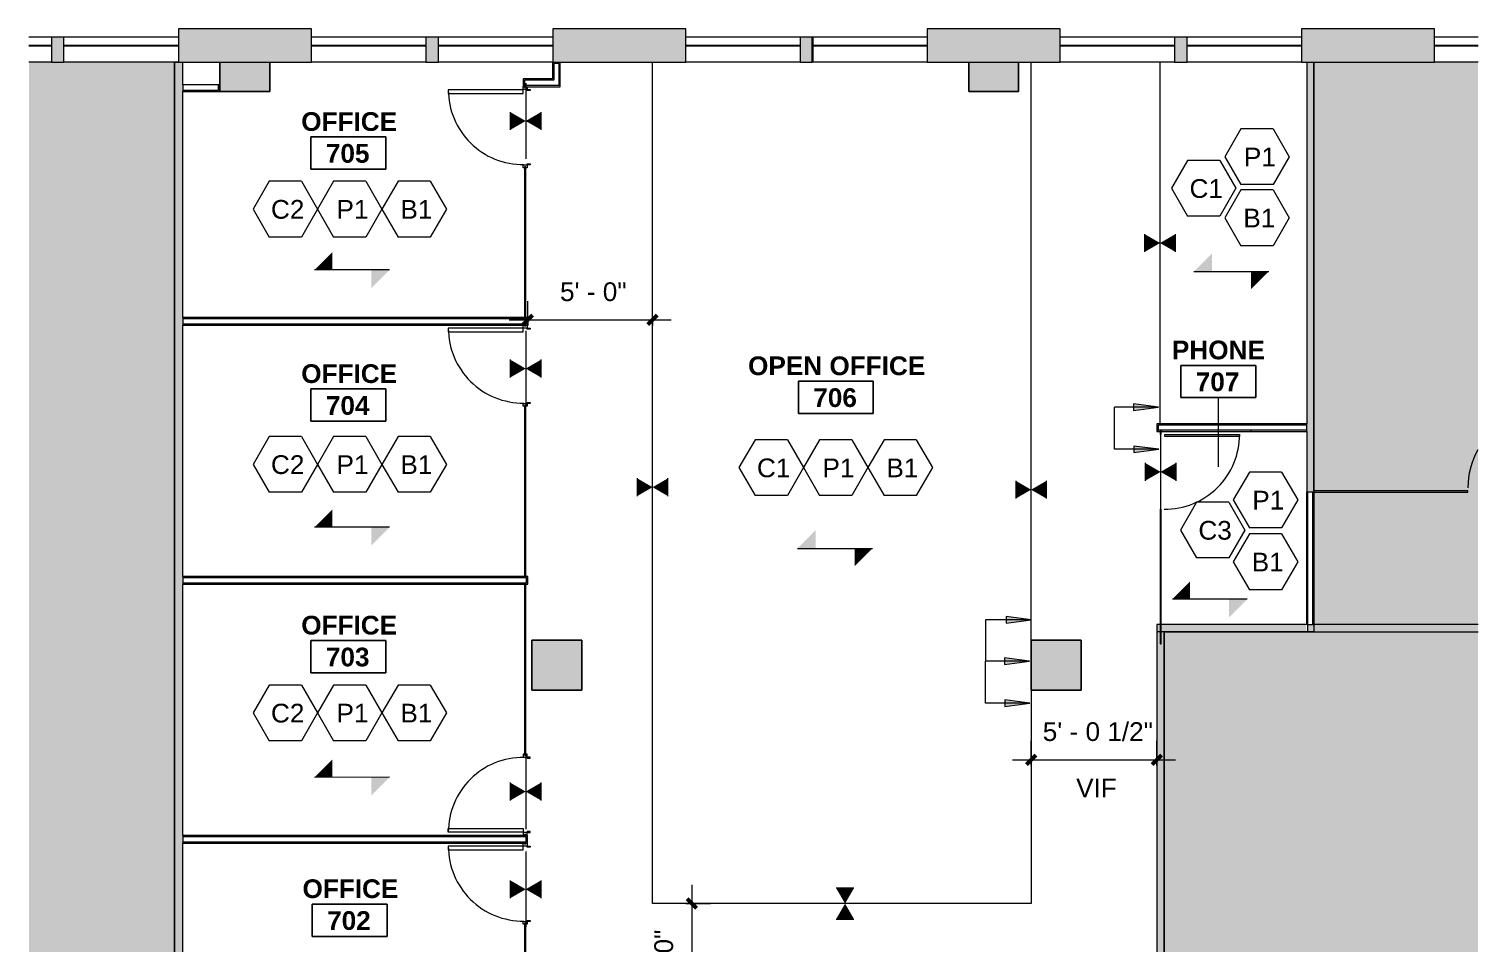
# Model space of a CAD drawing. Header units: inches. Extents: x 587 to 2050, y 1170 to 2086.
# Drawn here: x 1353 to 2050, y 1612 to 2052 of the extents above; entities that cross this region are included whole.
import ezdxf

# ---------------------------------------------------------------- set-up
doc = ezdxf.new("R2010")
doc.units = ezdxf.units.IN
doc.header["$MEASUREMENT"] = 0
for name, color, linetype, lineweight in [('A-ANNO-DIMS', 211, 'Continuous', 9), ('A-ANNO-DIMS-96', 211, 'Continuous', 9), ('A-ANNO-NOTE', 131, 'Continuous', 9), ('A-AREA-IDEN', 2, 'Continuous', 9), ('A-DETL', 90, 'Continuous', 9), ('A-DETL-GENF', 92, 'Continuous', 9), ('A-DOOR', 31, 'Continuous', 13), ('A-WALL', 113, 'Continuous', 13), ('A-WALL-PATT', 111, 'Continuous', 13), ('B-CL', 7, 'Continuous', 9), ('CORE', 7, 'Continuous', 9), ('I-WALL', 2, 'Continuous', 13), ('S-COLS', 52, 'Continuous', 13), ('Victor Bldg - 7th Floor_LINK_dwg', 8, 'Continuous', 9), ('WINDOWS', 7, 'Continuous', 9)]:
    doc.layers.add(name, color=color, linetype=linetype, lineweight=lineweight)
doc.styles.add('Swis721 Lt BT', font='swissl.ttf', dxfattribs={"height": 9})
doc.styles.add('Swis721 Lt BT_B', font='', dxfattribs={"height": 9})
doc.styles.get('Swis721 Lt BT_B').set_extended_font_data('Swis721 Lt BT', bold=True)
doc.dimstyles.new('OTJ_-_3_32__Linear__1_2__Tolerance', dxfattribs={"dimscale": 12, "dimtxt": 9.497835, "dimasz": 0.375, "dimexe": 0.75, "dimexo": 0.5, "dimgap": 0.5, "dimtad": 1, "dimdec": 1, "dimrnd": 0.5, "dimzin": 3, "dimdsep": 46, "dimlunit": 4, "dimtxsty": 'Swis721 Lt BT', "dimblk1": 'OBLIQUE', "dimblk2": 'OBLIQUE', "dimsah": 1, "dimcen": 0.09, "dimdle": 0.75, "dimazin": 0, "dimtfac": 1, "dimtdec": 4, "dimtix": 1, "dimtmove": 0, "dimatfit": 3, "dimfxl": 1, "dimtvp": 1, "dimfrac": 2, "dimtolj": 1, "dimtzin": 0, "dimarcsym": 2})
pattern_1 = [(0, (766.261, 0), (30.72, 7.68), [1.267, -21.773, 1.267, -21.773, -122.88]), (0, (766.261, 0), (30.72, 7.68), [-46.08, 1.267, -44.813, 1.267, -21.773, -53.76]), (0, (766.261, 0), (30.72, 7.68), [-115.2, 1.267, -14.093, 1.267, -37.133]), (120, (777.781, 3.84), (-22.011075, 22.7643), [1.267, -21.773, 1.267, -21.773, -122.88]), (120, (777.781, 3.84), (-22.011075, 22.7643), [-46.08, 1.267, -44.813, 1.267, -21.773, -53.76]), (120, (777.781, 3.84), (-22.011075, 22.7643), [-115.2, 1.267, -14.093, 1.267, -37.133]), (240, (781.621, 19.2), (-8.708925, -30.4443), [1.267, -21.773, 1.267, -21.773, -122.88]), (240, (781.621, 19.2), (-8.708925, -30.4443), [-46.08, 1.267, -44.813, 1.267, -21.773, -53.76]), (240, (781.621, 19.2), (-8.708925, -30.4443), [-115.2, 1.267, -14.093, 1.267, -37.133])]

# ---------------------------------------------------------------- blocks, each defined once
blk = doc.blocks.new('Concrete-Rectangular-Column - 24_ x 24_-6972613-Level XX FINISH')
at = {"layer": 'S-COLS', "lineweight": 9}
blk.add_hatch(color=7, dxfattribs=at).paths.add_polyline_path([(12, -12), (12, 2), (-12, 2), (-12, -12)], flags=0)
at = {"layer": 'S-COLS', "color": 8, "lineweight": 20}
for p, q in [((-12, 2), (-12, -12)), ((12, -12), (12, 2)), ((-12, -12), (12, -12))]:
    blk.add_line(p, q, dxfattribs=at)
blk = doc.blocks.new('Concrete-Rectangular-Column - 24_ x 24_-V4-Level XX FINISH')
at = {"layer": 'S-COLS', "lineweight": 9}
blk.add_hatch(color=7, dxfattribs=at).paths.add_polyline_path([(12, -12), (12, 12), (-12, 12), (-12, -12), (7.44, -12)], flags=0)
at = {"layer": 'S-COLS', "color": 8, "lineweight": 20}
for p, q in [((12, 12), (-12, 12)), ((-12, 12), (-12, -12)), ((12, -12), (12, 12)), ((-12, -12), (12, -12))]:
    blk.add_line(p, q, dxfattribs=at)
blk = doc.blocks.new('Victor Bldg - 7th Floor_LINK_dwg-6972240-Level XX FINISH')
at = {"layer": 'B-CL'}
blk.add_line((1063, 2021.5), (1039, 2021.5), dxfattribs=at)
at = {"layer": 'B-CL', "flags": 128}
blk.add_lwpolyline([(703, 2035.5), (703, 2021.5), (679, 2021.5), (679, 2035.5)], dxfattribs=at)
for points in [[(829, 1757.5), (853, 1757.5), (853, 1733.5), (829, 1733.5)], [(1069, 1757.5), (1093, 1757.5), (1093, 1733.5), (1069, 1733.5)]]:
    blk.add_lwpolyline(points, close=True, dxfattribs=at)
at = {"layer": 'CORE'}
for p, q in [((1039, 2021.5), (1039, 2035.5)), ((1063, 2035.5), (1063, 2021.5))]:
    blk.add_line(p, q, dxfattribs=at)
at = {"layer": 'WINDOWS'}
for p, q in [((598, 2047.5), (587.18, 2047.5)), ((598, 2043.5), (587.18, 2043.5)), ((598, 2043.25), (587.18, 2043.25)), ((659, 2047.5), (604, 2047.5)), ((659, 2043.5), (604, 2043.5)), ((659, 2043.25), (604, 2043.25)), ((778, 2047.5), (723, 2047.5)), ((778, 2043.5), (723, 2043.5)), ((778, 2043.25), (723, 2043.25)), ((839, 2047.5), (784, 2047.5)), ((839, 2043.5), (784, 2043.5)), ((839, 2043.25), (784, 2043.25)), ((958, 2047.5), (903, 2047.5)), ((958, 2043.5), (903, 2043.5)), ((958, 2043.25), (903, 2043.25)), ((1019, 2047.5), (963.75, 2047.5)), ((1019, 2043.5), (964, 2043.5)), ((1019, 2043.25), (964, 2043.25)), ((1138, 2047.5), (1083, 2047.5)), ((1138, 2043.5), (1083, 2043.5)), ((1138, 2043.25), (1083, 2043.25)), ((1199, 2047.5), (1144, 2047.5)), ((1199, 2043.5), (1144, 2043.5)), ((1199, 2043.25), (1144, 2043.25)), ((1283.88, 2047.5), (1263, 2047.5)), ((1283.88, 2043.5), (1263, 2043.5)), ((1283.88, 2043.25), (1263, 2043.25)), ((598, 2035.5), (587.18, 2035.5)), ((659, 2035.5), (604, 2035.5)), ((778, 2035.5), (723, 2035.5)), ((839, 2035.5), (784, 2035.5)), ((958, 2035.5), (903, 2035.5)), ((1019, 2035.5), (963.75, 2035.5)), ((1138, 2035.5), (1083, 2035.5)), ((1199, 2035.5), (1144, 2035.5)), ((1283.88, 2035.5), (1263, 2035.5))]:
    blk.add_line(p, q, dxfattribs=at)
at = {"layer": 'WINDOWS', "flags": 128}
blk.add_lwpolyline([(963.75, 2047.5), (964, 2047.5), (964, 2035.5), (963.75, 2035.5)], dxfattribs=at)
blk = doc.blocks.new('Door - Single - Full Lite-7789768-Level XX FINISH')
at = {"layer": 'A-DOOR', "lineweight": 9}
for p, q in [((-15.51, 0.87), (-14.13, 0.87)), ((-14.13, 2.33), (-13.63, 2.33)), ((-14.13, 0.87), (-14.13, 2.33)), ((-14.13, 0.83), (-14.13, -1.05)), ((-13.63, 0.83), (-14.13, 0.83)), ((-13.63, 2.33), (-13.63, 0.83)), ((21.62, 2.33), (22.12, 2.33)), ((21.62, 0.83), (21.62, 2.33)), ((22.12, 0.83), (21.62, 0.83)), ((22.12, 2.33), (22.12, 0.87)), ((22.12, 0.87), (23.49, 0.87)), ((22.12, -1.05), (22.12, 0.83)), ((23.49, 0.87), (23.49, 0.16)), ((-14.13, -1.05), (-15.51, -1.05)), ((23.49, -1.05), (22.12, -1.05)), ((23.49, -0.34), (23.49, -1.05))]:
    blk.add_line(p, q, dxfattribs=at)
at = {"layer": 'A-DOOR'}
for p, q in [((-12.26, -1.05), (-14.01, -1.05)), ((-14.01, -1.05), (-14.01, -37.05)), ((-12.26, -37.05), (-12.26, -1.05)), ((-14.01, -37.05), (-12.26, -37.05))]:
    blk.add_line(p, q, dxfattribs=at)
at = {"layer": 'A-DOOR', "lineweight": 9}
blk.add_arc((-14.01, -1.05), 36, 270, 0.5, dxfattribs=at)
blk = doc.blocks.new('Door - Single - Full Lite-7789770-Level XX FINISH')
at = {"layer": 'A-DOOR'}
for p, q in [((-14.01, 37.05), (-12.26, 37.05)), ((-14.01, 1.05), (-14.01, 37.05)), ((-12.26, 37.05), (-12.26, 1.05)), ((-12.26, 1.05), (-14.01, 1.05))]:
    blk.add_line(p, q, dxfattribs=at)
at = {"layer": 'A-DOOR', "lineweight": 9}
for p, q in [((-14.13, 1.05), (-15.51, 1.05)), ((-14.13, -0.83), (-14.13, 1.05)), ((23.49, 1.05), (22.12, 1.05)), ((22.12, 1.05), (22.12, -0.83)), ((23.49, 0.34), (23.49, 1.05)), ((-15.51, -0.87), (-14.13, -0.87)), ((-13.63, -0.83), (-14.13, -0.83)), ((-14.13, -0.87), (-14.13, -2.33)), ((-14.13, -2.33), (-13.63, -2.33)), ((-13.63, -2.33), (-13.63, -0.83)), ((22.12, -0.83), (21.62, -0.83)), ((21.62, -0.83), (21.62, -2.33)), ((21.62, -2.33), (22.12, -2.33)), ((22.12, -2.33), (22.12, -0.87)), ((22.12, -0.87), (23.49, -0.87)), ((23.49, -0.87), (23.49, -0.16))]:
    blk.add_line(p, q, dxfattribs=at)
blk.add_arc((-14.01, 1.05), 36, 359.5, 90, dxfattribs=at)
blk = doc.blocks.new('Door - Glass Single - Full Rail - Long Handle-7509411-Level XX FINISH')
at = {"layer": 'A-DOOR', "lineweight": 9}
blk.add_arc((18, 2), 36, 149.86046, 180.5, dxfattribs=at)
blk = doc.blocks.new('Door - Glass Single - Patch - Short Handle-7789886-Level XX FINISH')
at = {"layer": 'A-DOOR', "lineweight": 20}
for p, q in [((17, -2), (18, -2)), ((17, -38), (17, -2)), ((18, -2), (18, -38)), ((18, -38), (17, -38))]:
    blk.add_line(p, q, dxfattribs=at)
at = {"layer": 'A-DOOR', "lineweight": 9}
blk.add_arc((18, -2), 36, 179.5, 270, dxfattribs=at)
blk = doc.blocks.new('Finish symbol-hexagon - Finish symbol-hexagon-3139208-Level XX FINISH')
at = {"layer": 'A-ANNO-NOTE'}
for p, q in [((-0.0807, 0.1398), (-0.1614, 0)), ((0.0807, 0.1398), (-0.0807, 0.1398)), ((0.0807, 0.1398), (0.1614, 0)), ((-0.1614, 0), (-0.0807, -0.1398)), ((0.1614, 0), (0.0807, -0.1398)), ((0.0807, -0.1398), (-0.0807, -0.1398))]:
    blk.add_line(p, q, dxfattribs=at)
blk = doc.blocks.new('Finish Transition symbol - Finish Transition symbol-3518232-Level XX FINISH')
at = {"layer": 'A-ANNO-NOTE'}
for points in [[(0.0447, 0.0773), (0, 0), (-0.0447, 0.0773)], [(0.0447, -0.0773), (-0.0447, -0.0773), (0, 0)]]:
    blk.add_hatch(color=256, dxfattribs=at).paths.add_polyline_path(points, flags=0)
for p, q in [((0.0447, 0.0773), (-0.0447, 0.0773)), ((-0.0447, -0.0773), (0.0447, -0.0773))]:
    blk.add_line(p, q, dxfattribs=at)
blk = doc.blocks.new('Room Tag - Room Name and Number-3379422-Level XX FINISH')
at = {"layer": 'A-AREA-IDEN'}
for p, q in [((-0.1881, -0.1636), (-0.1881, -0.0018)), ((-0.1881, -0.0018), (0.1869, -0.0018)), ((0.1869, -0.0018), (-0.1881, -0.0018)), ((-0.1881, -0.0018), (-0.1881, -0.1636)), ((0.1869, -0.0018), (0.1869, -0.1636)), ((0.1869, -0.1636), (0.1869, -0.0018)), ((0.1869, -0.1636), (-0.1881, -0.1636)), ((-0.1881, -0.1636), (0.1869, -0.1636))]:
    blk.add_line(p, q, dxfattribs=at)
blk = doc.blocks.new('DIMBLOCK59-Level XX FINISH')
at = {"layer": 'A-ANNO-DIMS-96', "transparency": 16777216}
for p, q in [((1593.35, 1908.82), (1593.35, 1920.64)), ((1653.26, 1908.82), (1653.26, 1920.64)), ((1584.35, 1911.64), (1662.26, 1911.64)), ((1593.35, 1911.64), (1593.35, 1908.82)), ((1653.26, 1911.64), (1653.26, 1908.82))]:
    blk.add_line(p, q, dxfattribs=at)
at = {"layer": 'A-ANNO-DIMS-96', "lineweight": 50, "transparency": 16777216}
for p, q in [((1593.35, 1911.64), (1591.1, 1909.39)), ((1593.35, 1911.64), (1595.6, 1913.89)), ((1653.26, 1911.64), (1651.01, 1909.39)), ((1653.26, 1911.64), (1655.51, 1913.89))]:
    blk.add_line(p, q, dxfattribs=at)
at = {"layer": 'A-ANNO-DIMS-96', "color": 0, "transparency": 16777216, "insert": (1608.76, 1929.65), "char_height": 9, "width": 34.9159, "attachment_point": 1, "line_spacing_factor": 1.005062, "style": 'Swis721 Lt BT'}
blk.add_mtext('5\' - 0"', dxfattribs=at)
blk = doc.blocks.new('_Oblique')
at = {"color": 0, "linetype": 'ByBlock', "lineweight": -2}
blk.add_line((-0.5, -0.5), (0.5, 0.5), dxfattribs=at)
blk = doc.blocks.new('DIMBLOCK60-Level XX FINISH')
at = {"layer": 'A-ANNO-DIMS-96', "transparency": 16777216}
for p, q in [((1835.26, 1697.25), (1835.26, 1709.07)), ((1895.76, 1697.25), (1895.76, 1709.07)), ((1826.26, 1700.07), (1904.76, 1700.07)), ((1835.26, 1700.07), (1835.26, 1697.25)), ((1895.76, 1700.07), (1895.76, 1697.25))]:
    blk.add_line(p, q, dxfattribs=at)
at = {"layer": 'A-ANNO-DIMS-96', "lineweight": 50, "transparency": 16777216}
for p, q in [((1835.26, 1700.07), (1833.01, 1697.82)), ((1835.26, 1700.07), (1837.51, 1702.32)), ((1895.76, 1700.07), (1893.51, 1697.82)), ((1895.76, 1700.07), (1898.01, 1702.32))]:
    blk.add_line(p, q, dxfattribs=at)
at = {"layer": 'A-ANNO-DIMS-96', "color": 0, "transparency": 16777216, "char_height": 9, "attachment_point": 1, "line_spacing_factor": 1.005062, "style": 'Swis721 Lt BT'}
for s, insert, width in [('5\' - 0 1/2"', (1840.86, 1718.08), 59.1579), ('VIF', (1856.92, 1691.01), 20.6239)]:
    blk.add_mtext(s, dxfattribs=dict(at, insert=insert, width=width))
blk = doc.blocks.new('DIMBLOCK61-Level XX FINISH')
at = {"layer": 'A-ANNO-DIMS-96', "transparency": 16777216}
for p, q in [((1672.12, 1639.88), (1672.12, 1561.88)), ((1669.31, 1630.88), (1681.12, 1630.88)), ((1672.12, 1630.88), (1669.31, 1630.88)), ((1670.26, 1570.88), (1681.12, 1570.88)), ((1672.12, 1570.88), (1670.26, 1570.88))]:
    blk.add_line(p, q, dxfattribs=at)
at = {"layer": 'A-ANNO-DIMS-96', "lineweight": 50, "transparency": 16777216}
for p, q in [((1672.12, 1630.88), (1669.87, 1633.13)), ((1672.12, 1630.88), (1674.37, 1628.63)), ((1672.12, 1570.88), (1669.87, 1573.13)), ((1672.12, 1570.88), (1674.37, 1568.63))]:
    blk.add_line(p, q, dxfattribs=at)
at = {"layer": 'A-ANNO-DIMS-96', "color": 0, "transparency": 16777216, "insert": (1654.11, 1586.33), "char_height": 9, "width": 34.9159, "attachment_point": 1, "rotation": 90, "line_spacing_factor": 1.005062, "style": 'Swis721 Lt BT'}
blk.add_mtext('5\' - 0"', dxfattribs=at)

msp = doc.modelspace()

# ---------------------------------------------------------------- hatches: boundary and pattern name
at = {"layer": 'A-ANNO-NOTE'}
for points in [[(1896.488, 1869.5694), (1884.488, 1871.1492), (1884.488, 1867.9895)], [(1896.6843, 1849.3522), (1884.6843, 1850.932), (1884.6843, 1847.7724)], [(1835.2702, 1767.3536), (1823.2702, 1768.9335), (1823.2702, 1765.7738)], [(1834.5068, 1747.4531), (1822.5068, 1749.033), (1822.5068, 1745.8733)], [(1834.7031, 1727.236), (1822.7031, 1728.8158), (1822.7031, 1725.6561)]]:
    msp.add_hatch(color=256, dxfattribs=at).paths.add_polyline_path(points, flags=0)
at = {"layer": 'A-DETL-GENF'}
h = msp.add_hatch(color=7, dxfattribs=at)
h.paths.add_polyline_path([(1370.2612, 2035.5), (1370.2612, 2047.5), (1364.2612, 2047.5), (1364.2612, 2035.5)], flags=0)
h.paths.add_polyline_path([(1425.2612, 2035.5), (1489.2612, 2035.5), (1489.2612, 2051.5), (1425.2612, 2051.5), (1425.2612, 2038.2004)], flags=0)
h.paths.add_polyline_path([(1730.0112, 2035.5), (1730.0112, 2047.5), (1724.2612, 2047.5), (1724.2612, 2035.5)], flags=0)
h.paths.add_polyline_path([(1829.2612, 2035.5), (1849.2612, 2035.5), (1849.2612, 2051.5), (1785.2612, 2051.5), (1785.2612, 2035.5), (1805.2612, 2035.5)], flags=0)
h.paths.add_polyline_path([(1550.2612, 2035.5), (1550.2612, 2047.5), (1544.2612, 2047.5), (1544.2612, 2035.5)], flags=0)
h.paths.add_polyline_path([(1605.2612, 2035.5), (1669.2612, 2035.5), (1669.2612, 2051.5), (1605.2612, 2051.5), (1605.2612, 2050.4854)], flags=0)
h.paths.add_polyline_path([(1904.2612, 2035.5), (1910.2612, 2035.5), (1910.2612, 2047.5), (1904.2612, 2047.5)], flags=0)
h.paths.add_polyline_path([(1965.2612, 2035.5), (2029.2612, 2035.5), (2029.2612, 2051.5), (1965.2612, 2051.5), (1965.2612, 2047.5)], flags=0)
h = msp.add_hatch(color=9, dxfattribs=at)
h.paths.add_polyline_path([(1421.5977, 1170.4497), (1528.3723, 1170.4497), (1528.3723, 1234.8988), (1423.3539, 1234.8988), (1423.3539, 1243.2738), (1422.6039, 1243.2738), (1422.6039, 1244.7738), (1423.3539, 1244.7738), (1423.3362, 1281.0238), (1422.6039, 1281.0238), (1422.6039, 1282.5238), (1423.3539, 1282.5238), (1423.3326, 2035.5), (1353.4425, 2035.5), (1353.4425, 1170.4497), (1404.1423, 1170.4497)], flags=0)
h.paths.add_polyline_path([(1899.2612, 1305.7804), (2050.1385, 1305.7804), (2050.1385, 1348.5304), (2005.1362, 1348.5304), (2005.1362, 1347.7804), (2003.6362, 1347.7804), (2003.6362, 1349.9054), (2003.1362, 1349.9054), (2003.1362, 1351.4054), (2003.6362, 1351.4054), (2003.6362, 1353.2804), (2005.1362, 1353.2804), (2005.1362, 1352.5304), (2050.1385, 1352.5304), (2050.1385, 1761.5841), (1899.2612, 1761.5841), (1899.2612, 1352.5304), (1965.8862, 1352.5304), (1965.8862, 1353.2804), (1967.3862, 1353.2804), (1967.3862, 1351.4054), (1967.8862, 1351.4054), (1967.8862, 1349.9054), (1967.3862, 1349.9054), (1967.3862, 1347.7804), (1965.8862, 1347.7804), (1965.8862, 1348.5304), (1899.2612, 1348.5304)], flags=0)
h.paths.add_polyline_path([(2045.2612, 1765.0841), (2050.1385, 1765.0841), (2050.1385, 2035.5), (1971.2612, 2035.5), (1971.2612, 1829.3138), (2045.2612, 1829.3138), (2045.2612, 1828.8138), (1971.2612, 1828.8179), (1971.2612, 1765.0841), (1971.3862, 1765.0841)], flags=0)
for points in [[(1490.7271, 1935.6063), (1499.2355, 1935.6151), (1499.2355, 1944.1147)], [(1913.4797, 1934.8259), (1922.2575, 1934.835), (1922.2575, 1943.6038)], [(1517.9989, 1926.8658), (1526.7768, 1935.6437), (1517.9989, 1935.6346)], [(1941.0209, 1926.355), (1949.5294, 1934.8634), (1941.0209, 1934.8545)], [(1490.7271, 1811.832), (1499.2355, 1811.8409), (1499.2355, 1820.3405)], [(1517.9989, 1803.0916), (1526.7768, 1811.8695), (1517.9989, 1811.8604)], [(1722.9165, 1801.6556), (1731.6943, 1801.6648), (1731.6943, 1810.4335)], [(1750.4577, 1793.1847), (1758.9662, 1801.6931), (1750.4577, 1801.6843)], [(1903.1751, 1777.3105), (1911.6835, 1777.3194), (1911.6835, 1785.819)], [(1930.4469, 1768.5701), (1939.2248, 1777.348), (1930.4469, 1777.3389)], [(1490.7271, 1691.5677), (1499.2355, 1691.5765), (1499.2355, 1700.0761)], [(1517.9989, 1682.8272), (1526.7768, 1691.6051), (1517.9989, 1691.596)]]:
    msp.add_hatch(color=7, dxfattribs=at).paths.add_polyline_path(points, flags=0)
at = {"layer": 'A-WALL-PATT', "lineweight": 9}
h = msp.add_hatch(color=7, dxfattribs=at)
h.paths.add_polyline_path([(1426.8665, 1234.8988), (1427.3539, 1234.8988), (1427.3539, 1243.6488), (1423.3539, 1243.6488), (1423.3539, 1234.8988)], flags=0)
h.paths.add_polyline_path([(1427.3539, 1282.1488), (1427.3539, 2035.4291), (1423.3539, 2035.4291), (1423.3539, 1282.1488)], flags=0)
for points in [[(1970.7612, 1828.8341), (1971.2612, 1828.8341), (1971.2612, 2035.5), (1967.7612, 2035.5), (1967.7612, 1828.8341), (1968.2612, 1828.8341)], [(2045.2612, 1828.8138), (2045.2612, 1829.3138), (1971.2612, 1829.3138), (1971.2612, 1828.8341), (1971.3862, 1828.8138)], [(1895.7612, 1305.7804), (1899.2612, 1305.7804), (1899.2612, 1765.0841), (1897.7612, 1765.0841), (1897.7612, 1763.0841), (1897.2612, 1763.5841), (1897.2612, 1765.0841), (1895.7612, 1765.0841), (1895.7612, 1397.5557)], [(1967.6362, 1761.5841), (1967.6362, 1765.0841), (1899.2612, 1765.0841), (1899.2612, 1761.5841)], [(2050.1385, 1761.5841), (2050.1385, 1765.0841), (1968.2612, 1765.0841), (1968.2612, 1761.5841)]]:
    msp.add_hatch(color=7, dxfattribs=at).paths.add_polyline_path(points, flags=0)
h = msp.add_hatch(dxfattribs=at)
h.set_pattern_fill('FP_1', color=256, style=0, pattern_type=2)
h.set_pattern_definition(pattern_1)
h.paths.add_polyline_path([(1427.5418, 2021.5), (1445.2612, 2021.5), (1445.2612, 2024.625), (1444.6362, 2024.625), (1444.6362, 2022.125), (1427.3539, 2022.125), (1427.3539, 2021.5)], flags=0)
h = msp.add_hatch(dxfattribs=at)
h.set_pattern_fill('FP_1', color=256, style=0, pattern_type=2)
h.set_pattern_definition(pattern_1)
h.paths.add_polyline_path([(1593.3539, 1909.6875), (1593.3539, 1912.8125), (1592.2612, 1912.8125), (1592.2655, 1912.1875), (1592.7289, 1912.1875), (1592.7289, 1909.6875)], flags=0)
h.paths.add_polyline_path([(1591.7612, 1912.1875), (1591.7612, 1912.8125), (1427.3539, 1912.8125), (1427.3743, 1912.1876), (1527.6165, 1912.1875)], flags=0)
h = msp.add_hatch(dxfattribs=at)
h.set_pattern_fill('FP_1', color=256, style=0, pattern_type=2)
h.set_pattern_definition(pattern_1)
h.paths.add_polyline_path([(1555.054, 1909.0625), (1591.7612, 1909.0625), (1591.7612, 1909.6875), (1427.3539, 1909.6875), (1427.3539, 1909.0625), (1527.6165, 1909.0625)], flags=0)
h.paths.add_polyline_path([(1592.2612, 1909.0625), (1593.3539, 1909.0625), (1593.3539, 1909.6875), (1592.2612, 1909.6875)], flags=0)
h = msp.add_hatch(dxfattribs=at)
h.set_pattern_fill('FP_1', color=256, style=0, pattern_type=2)
h.set_pattern_definition(pattern_1)
h.paths.add_polyline_path([(1896.3862, 1861), (1967.7612, 1861), (1967.7612, 1861.625), (1895.7612, 1861.625), (1895.7612, 1861)], flags=0)
h = msp.add_hatch(dxfattribs=at)
h.set_pattern_fill('FP_1', color=256, style=0, pattern_type=2)
h.set_pattern_definition(pattern_1)
h.paths.add_polyline_path([(1897.2612, 1857.875), (1897.2612, 1858.5), (1896.3862, 1858.5), (1896.3862, 1861), (1895.7612, 1861), (1895.7612, 1857.875), (1896.3862, 1857.875)], flags=0)
h.paths.add_polyline_path([(1967.7612, 1857.875), (1967.7612, 1858.5), (1897.7612, 1858.5), (1897.7612, 1857.875)], flags=0)
h = msp.add_hatch(dxfattribs=at)
h.set_pattern_fill('FP_1', color=256, style=0, pattern_type=2)
h.set_pattern_definition(pattern_1)
h.paths.add_polyline_path([(1967.7612, 1761.5841), (1968.2612, 1761.5841), (1968.2612, 1828.8341), (1967.6362, 1828.8341), (1967.6362, 1761.5841)], flags=0)
h = msp.add_hatch(dxfattribs=at)
h.set_pattern_fill('FP_1', color=256, style=0, pattern_type=2)
h.set_pattern_definition(pattern_1)
h.paths.add_polyline_path([(1970.7612, 1765.0841), (1971.3862, 1765.0841), (1971.3862, 1828.8138), (1971.2612, 1828.8341), (1970.7612, 1828.8341)], flags=0)
h = msp.add_hatch(dxfattribs=at)
h.set_pattern_fill('FP_1', color=256, style=0, pattern_type=2)
h.set_pattern_definition(pattern_1)
h.paths.add_polyline_path([(1592.7289, 1785.125), (1593.3539, 1785.1311), (1593.3539, 1788.25), (1592.2612, 1788.25), (1592.265, 1787.625), (1592.7289, 1787.625), (1592.7289, 1785.1287)], flags=0)
h.paths.add_polyline_path([(1527.6165, 1787.625), (1591.7612, 1787.625), (1591.7612, 1788.25), (1427.3539, 1788.25), (1427.3539, 1787.625)], flags=0)
h = msp.add_hatch(dxfattribs=at)
h.set_pattern_fill('FP_1', color=256, style=0, pattern_type=2)
h.set_pattern_definition(pattern_1)
h.paths.add_polyline_path([(1592.8459, 1784.5), (1593.3539, 1784.5), (1593.3539, 1785.125), (1592.2612, 1785.125), (1592.2612, 1784.5), (1592.7289, 1784.5)], flags=0)
h.paths.add_polyline_path([(1527.6165, 1784.5), (1591.7612, 1784.5), (1591.7612, 1785.125), (1427.3539, 1785.125), (1427.3539, 1784.5)], flags=0)
h = msp.add_hatch(dxfattribs=at)
h.set_pattern_fill('FP_1', color=256, style=0, pattern_type=2)
h.set_pattern_definition(pattern_1)
h.paths.add_polyline_path([(1592.4789, 1660.5625), (1593.1039, 1660.5676), (1593.1039, 1663.6875), (1592.2612, 1663.6875), (1592.2612, 1663.0625), (1592.4789, 1663.0625), (1592.4789, 1660.5652)], flags=0)
h.paths.add_polyline_path([(1527.6165, 1663.0625), (1591.7612, 1663.0625), (1591.7612, 1663.6875), (1427.3539, 1663.6875), (1427.3539, 1663.0625)], flags=0)
h = msp.add_hatch(dxfattribs=at)
h.set_pattern_fill('FP_1', color=256, style=0, pattern_type=2)
h.set_pattern_definition(pattern_1)
h.paths.add_polyline_path([(1592.4789, 1659.9375), (1593.1039, 1659.9375), (1593.1039, 1660.5625), (1592.2612, 1660.5625), (1592.2612, 1659.9375)], flags=0)
h.paths.add_polyline_path([(1555.054, 1659.9375), (1591.7612, 1659.9375), (1591.7612, 1660.5625), (1427.3539, 1660.5625), (1427.3606, 1659.9375), (1527.6165, 1659.9375)], flags=0)

# ---------------------------------------------------------------- linework, layer by layer
at = {"layer": 'A-ANNO-NOTE'}
for p, q in [((1896.488, 1869.5694), (1875.3732, 1869.5694)), ((1875.3732, 1849.3522), (1875.3732, 1869.5694)), ((1896.488, 1869.5694), (1884.488, 1871.1492)), ((1884.488, 1871.1492), (1884.488, 1867.9895)), ((1884.488, 1867.9895), (1896.488, 1869.5694)), ((1896.6843, 1849.3522), (1875.3732, 1849.3522)), ((1896.6843, 1849.3522), (1884.6843, 1850.932)), ((1884.6843, 1850.932), (1884.6843, 1847.7724)), ((1884.6843, 1847.7724), (1896.6843, 1849.3522)), ((1813.392, 1767.3536), (1813.392, 1747.4531)), ((1835.2702, 1767.3536), (1813.392, 1767.3536)), ((1835.2702, 1767.3536), (1823.2702, 1768.9335)), ((1823.2702, 1768.9335), (1823.2702, 1765.7738)), ((1823.2702, 1765.7738), (1835.2702, 1767.3536)), ((1834.5068, 1747.4531), (1822.5068, 1749.033)), ((1822.5068, 1749.033), (1822.5068, 1745.8733)), ((1834.5068, 1747.4531), (1813.392, 1747.4531)), ((1813.392, 1727.236), (1813.392, 1747.4531)), ((1822.5068, 1745.8733), (1834.5068, 1747.4531)), ((1834.7031, 1727.236), (1822.7031, 1728.8158)), ((1822.7031, 1728.8158), (1822.7031, 1725.6561)), ((1834.7031, 1727.236), (1813.392, 1727.236)), ((1822.7031, 1725.6561), (1834.7031, 1727.236))]:
    msp.add_line(p, q, dxfattribs=at)
at = {"layer": 'A-AREA-IDEN'}
msp.add_line((1925.3392, 1840.8421), (1925.3392, 1874.2031), dxfattribs=at)
at = {"layer": 'A-DETL'}
for p, q in [((1489.2612, 2051.5), (1425.2612, 2051.5)), ((1425.2612, 2051.5), (1425.2612, 2035.5)), ((1489.2612, 2035.5), (1489.2612, 2051.5)), ((1669.2612, 2051.5), (1605.2612, 2051.5)), ((1605.2612, 2051.5), (1605.2612, 2035.5)), ((1669.2612, 2035.5), (1669.2612, 2051.5)), ((1849.2612, 2051.5), (1785.2612, 2051.5)), ((1785.2612, 2051.5), (1785.2612, 2035.5)), ((1849.2612, 2035.5), (1849.2612, 2051.5)), ((2029.2612, 2051.5), (1965.2612, 2051.5)), ((1965.2612, 2051.5), (1965.2612, 2035.5)), ((2029.2612, 2035.5), (2029.2612, 2051.5)), ((1370.2612, 2047.5), (1364.2612, 2047.5)), ((1364.2612, 2047.5), (1364.2612, 2035.5)), ((1370.2612, 2035.5), (1370.2612, 2047.5)), ((1550.2612, 2047.5), (1544.2612, 2047.5)), ((1544.2612, 2047.5), (1544.2612, 2035.5)), ((1550.2612, 2035.5), (1550.2612, 2047.5)), ((1730.0112, 2047.5), (1724.2612, 2047.5)), ((1724.2612, 2047.5), (1724.2612, 2035.5)), ((1730.0112, 2035.5), (1730.0112, 2047.5)), ((1910.2612, 2047.5), (1904.2612, 2047.5)), ((1904.2612, 2047.5), (1904.2612, 2035.5)), ((1910.2612, 2035.5), (1910.2612, 2047.5)), ((1364.2612, 2035.5), (1353.4425, 2035.5)), ((1364.2612, 2035.5), (1370.2612, 2035.5)), ((1423.3539, 2035.5), (1370.2612, 2035.5)), ((1423.3539, 1234.8988), (1423.3539, 2035.5)), ((1425.2612, 2035.5), (1489.2612, 2035.5)), ((1544.2612, 2035.5), (1550.2612, 2035.5)), ((1605.2612, 2035.5), (1669.2612, 2035.5)), ((1653.2612, 1630.875), (1653.2612, 2035.5)), ((1724.2612, 2035.5), (1730.0112, 2035.5)), ((1785.2612, 2035.5), (1849.2612, 2035.5)), ((1835.2612, 1757.5), (1835.2612, 2035.5)), ((1897.2612, 1861.625), (1897.2612, 2035.5)), ((1904.2612, 2035.5), (1910.2612, 2035.5)), ((1965.2612, 2035.5), (2029.2612, 2035.5)), ((1971.2612, 2035.5), (1971.2612, 1761.5841)), ((2050.1385, 2035.5), (2029.2612, 2035.5)), ((1592.2612, 2025.375), (1592.2612, 1989.125)), ((1592.2612, 1906.3002), (1592.2612, 1870.0502)), ((1897.5112, 1856.125), (1897.5112, 1820.375)), ((1971.2612, 1761.5841), (1899.2612, 1761.5841)), ((1899.2612, 1761.5841), (1899.2612, 1305.7804)), ((1835.2612, 1733.5), (1835.2612, 1630.875)), ((1592.2612, 1702.875), (1592.2612, 1666.625)), ((1592.2612, 1655.875), (1592.2612, 1619.625)), ((1835.2612, 1630.875), (1653.2612, 1630.875))]:
    msp.add_line(p, q, dxfattribs=at)
at = {"layer": 'A-DETL', "lineweight": 13}
for p, q in [((1526.7768, 1935.6437), (1490.7489, 1935.6063)), ((1913.4797, 1934.8259), (1949.5075, 1934.8634)), ((1526.7768, 1811.8695), (1490.7489, 1811.8321)), ((1722.9165, 1801.6556), (1758.9443, 1801.6931)), ((1939.2248, 1777.348), (1903.1969, 1777.3106)), ((1526.7768, 1691.6051), (1490.7489, 1691.5677))]:
    msp.add_line(p, q, dxfattribs=at)
at = {"layer": 'A-WALL', "color": 8, "lineweight": 20}
for p, q in [((1427.3539, 2035.4291), (1423.3539, 2035.4291)), ((1423.3539, 2035.4291), (1423.3539, 1282.1488)), ((1427.3539, 2024.625), (1427.3539, 2035.4291)), ((1427.3539, 1912.8125), (1427.3539, 2021.5)), ((1427.3539, 1788.25), (1427.3539, 1909.0625)), ((1427.3539, 1663.6875), (1427.3539, 1784.5)), ((1427.3539, 1539.6875), (1427.3539, 1659.9375))]:
    msp.add_line(p, q, dxfattribs=at)
at = {"layer": 'A-WALL'}
for p, q in [((1608.2612, 2034.875), (1605.7612, 2034.875)), ((1605.7612, 2034.875), (1605.7612, 2026.875)), ((1608.2612, 2034.875), (1608.2612, 2024.375)), ((1427.3539, 2024.625), (1427.3539, 2021.5)), ((1427.3539, 2022.125), (1444.6362, 2022.125)), ((1444.6362, 2022.125), (1444.6362, 2024.625)), ((1591.6362, 2026.875), (1591.6362, 2024.375)), ((1605.7612, 2026.875), (1591.6362, 2026.875)), ((1608.2612, 2024.375), (1591.6362, 2024.375)), ((1591.7612, 2024.375), (1591.7612, 2023.75)), ((1592.2612, 2024.375), (1592.2612, 2023.75)), ((1427.3539, 1912.8125), (1427.3539, 1909.0625)), ((1427.3539, 1912.1875), (1592.7289, 1912.1875)), ((1427.3539, 1909.6875), (1592.7289, 1909.6875)), ((1591.7612, 1912.1875), (1591.7612, 1912.8125)), ((1591.7612, 1909.0625), (1591.7612, 1909.6875)), ((1592.2612, 1912.1875), (1592.2612, 1912.8125)), ((1592.2612, 1909.0625), (1592.2612, 1909.6875)), ((1592.7289, 1909.6875), (1592.7289, 1912.1875)), ((1896.3862, 1861), (1896.3862, 1858.5)), ((1967.7612, 1861), (1896.3862, 1861)), ((1967.7612, 1857.875), (1967.7612, 1861.625)), ((1967.7612, 1858.5), (1896.3862, 1858.5)), ((1897.2612, 1858.5), (1897.2612, 1857.875)), ((1897.7612, 1858.5), (1897.7612, 1857.875)), ((1968.2612, 1761.5841), (1968.2612, 1828.8341)), ((1970.7612, 1765.0841), (1970.7612, 1828.8341)), ((1427.3539, 1788.25), (1427.3539, 1784.5)), ((1427.3539, 1787.625), (1592.7289, 1787.625)), ((1427.3539, 1785.125), (1592.7289, 1785.125)), ((1591.7612, 1787.625), (1591.7612, 1788.25)), ((1591.7612, 1784.5), (1591.7612, 1785.125)), ((1592.2612, 1787.625), (1592.2612, 1788.25)), ((1592.2612, 1784.5), (1592.2612, 1785.125)), ((1592.7289, 1785.125), (1592.7289, 1787.625)), ((1968.2612, 1765.0841), (1971.3862, 1765.0841)), ((1427.3539, 1663.6875), (1427.3539, 1659.9375)), ((1427.3539, 1663.0625), (1592.4789, 1663.0625)), ((1427.3539, 1660.5625), (1592.4789, 1660.5625)), ((1591.7612, 1663.0625), (1591.7612, 1663.6875)), ((1591.7612, 1659.9375), (1591.7612, 1660.5625)), ((1592.2612, 1663.0625), (1592.2612, 1663.6875)), ((1592.2612, 1659.9375), (1592.2612, 1660.5625)), ((1592.4789, 1660.5625), (1592.4789, 1663.0625))]:
    msp.add_line(p, q, dxfattribs=at)
at = {"layer": 'I-WALL'}
for p, q in [((1605.2612, 2035.5), (1605.1362, 2035.5)), ((1605.1362, 2035.5), (1605.1362, 2027.5)), ((1608.8862, 2023.75), (1608.8862, 2035.5)), ((1605.1362, 2027.5), (1591.0112, 2027.5)), ((1591.0112, 2027.5), (1591.0112, 2023.75)), ((1445.2612, 2024.625), (1427.3539, 2024.625)), ((1427.3539, 2021.5), (1445.2612, 2021.5)), ((1591.0112, 2023.75), (1591.7612, 2023.75)), ((1591.7612, 2023.75), (1591.7612, 2023.375)), ((1591.7612, 2023.375), (1592.2612, 2023.375)), ((1592.2612, 2023.75), (1608.8862, 2023.75)), ((1592.2612, 2023.375), (1592.2612, 2023.75)), ((1591.7612, 1985.125), (1591.7612, 1912.8125)), ((1592.2612, 1985.125), (1591.7612, 1985.125)), ((1592.2612, 1912.8125), (1592.2612, 1985.125)), ((1591.7612, 1912.8125), (1427.3539, 1912.8125)), ((1427.3539, 1909.0625), (1591.7612, 1909.0625)), ((1591.7612, 1909.0625), (1591.7612, 1908.6875)), ((1593.3539, 1912.8125), (1592.2612, 1912.8125)), ((1592.2612, 1909.0625), (1593.3539, 1909.0625)), ((1592.2612, 1908.6875), (1592.2612, 1909.0625)), ((1593.3539, 1909.0625), (1593.3539, 1912.8125)), ((1591.7612, 1908.6875), (1592.2612, 1908.6875)), ((1591.7612, 1870.4375), (1591.7612, 1788.25)), ((1592.2612, 1870.4375), (1591.7612, 1870.4375)), ((1592.2612, 1788.25), (1592.2612, 1870.4375)), ((1967.7612, 1861.625), (1895.7612, 1861.625)), ((1895.7612, 1861.625), (1895.7612, 1857.875)), ((1895.7612, 1857.875), (1897.2612, 1857.875)), ((1897.2612, 1857.875), (1897.2612, 1856.5)), ((1897.2612, 1856.5), (1897.7612, 1856.5)), ((1897.7612, 1856.5), (1897.7612, 1857.875)), ((1897.7612, 1857.875), (1967.7612, 1857.875)), ((1967.6362, 1828.8341), (1967.6362, 1765.0841)), ((1967.7612, 1828.8341), (1967.6362, 1828.8341)), ((1971.3862, 1765.0841), (1971.3862, 1828.8138)), ((1897.7612, 1820.5), (1897.2612, 1820.5)), ((1897.2612, 1820.5), (1897.2612, 1755.75)), ((1897.7612, 1755.75), (1897.7612, 1820.5)), ((1591.7612, 1788.25), (1427.3539, 1788.25)), ((1427.3539, 1784.5), (1591.7612, 1784.5)), ((1591.7612, 1784.5), (1591.7612, 1702.3125)), ((1593.3539, 1788.25), (1592.2612, 1788.25)), ((1592.2612, 1784.5), (1593.3539, 1784.5)), ((1592.2612, 1702.3125), (1592.2612, 1784.5)), ((1593.3539, 1784.5), (1593.3539, 1788.25)), ((1899.2612, 1761.5841), (1895.7612, 1761.5841)), ((1897.2612, 1755.75), (1897.7612, 1755.75)), ((1591.7612, 1702.3125), (1592.2612, 1702.3125)), ((1591.7612, 1663.6875), (1427.3539, 1663.6875)), ((1427.3539, 1659.9375), (1591.7612, 1659.9375)), ((1591.7612, 1664.0625), (1591.7612, 1663.6875)), ((1592.2612, 1664.0625), (1591.7612, 1664.0625)), ((1591.7612, 1659.9375), (1591.7612, 1659.5625)), ((1591.7612, 1659.5625), (1592.2612, 1659.5625)), ((1592.2612, 1663.6875), (1592.2612, 1664.0625)), ((1593.1039, 1663.6875), (1592.2612, 1663.6875)), ((1592.2612, 1659.9375), (1593.1039, 1659.9375)), ((1592.2612, 1659.5625), (1592.2612, 1659.9375)), ((1593.1039, 1659.9375), (1593.1039, 1663.6875)), ((1591.7612, 1621.3125), (1591.7612, 1539.6875)), ((1592.2612, 1621.3125), (1591.7612, 1621.3125)), ((1592.2612, 1539.6875), (1592.2612, 1621.3125))]:
    msp.add_line(p, q, dxfattribs=at)
at = {"layer": 'I-WALL', "color": 8, "lineweight": 20}
for p, q in [((1967.7612, 2035.5), (1967.7612, 1861.625)), ((1971.2612, 1829.3138), (1971.2612, 2035.5)), ((1967.7612, 1857.875), (1967.7612, 1828.8341)), ((1967.7612, 1828.8341), (1971.3862, 1828.8341)), ((2045.2612, 1829.3138), (1971.2612, 1829.3138)), ((1971.3862, 1828.8341), (1971.3862, 1828.8138)), ((1971.3862, 1828.8138), (2045.2612, 1828.8138)), ((2045.2612, 1828.8138), (2045.2612, 1829.3138)), ((1967.6362, 1765.0841), (1895.7612, 1765.0841)), ((1895.7612, 1765.0841), (1895.7612, 1305.7804)), ((2050.1385, 1765.0841), (1971.3862, 1765.0841)), ((1899.2612, 1761.5841), (2050.1385, 1761.5841)), ((1899.2612, 1305.7804), (1899.2612, 1761.5841))]:
    msp.add_line(p, q, dxfattribs=at)

# ---------------------------------------------------------------- block references
at = {"layer": 'A-ANNO-NOTE', "xscale": 96, "yscale": 96, "zscale": 96, "rotation": 90}
for p in [(1592.2612, 2007.25), (1897.2612, 1948.5625), (1592.2612, 1888.1752), (1897.5112, 1838.5), (1653.2612, 1831.125), (1835.2612, 1829.9268), (1592.2612, 1684.75), (1592.2612, 1637.75)]:
    msp.add_blockref('Finish Transition symbol - Finish Transition symbol-3518232-Level XX FINISH', p, dxfattribs=at)
at = {"layer": 'A-ANNO-NOTE', "xscale": 96, "yscale": 96, "zscale": 96}
for name, p in [('Finish symbol-hexagon - Finish symbol-hexagon-3139208-Level XX FINISH', (1943.9184, 1990.047)), ('Finish symbol-hexagon - Finish symbol-hexagon-3139208-Level XX FINISH', (1918.2766, 1974.8746)), ('Finish symbol-hexagon - Finish symbol-hexagon-3139208-Level XX FINISH', (1476.6501, 1964.8588)), ('Finish symbol-hexagon - Finish symbol-hexagon-3139208-Level XX FINISH', (1507.6405, 1964.8588)), ('Finish symbol-hexagon - Finish symbol-hexagon-3139208-Level XX FINISH', (1538.6309, 1964.8588)), ('Finish symbol-hexagon - Finish symbol-hexagon-3139208-Level XX FINISH', (1943.9184, 1960.6846)), ('Finish symbol-hexagon - Finish symbol-hexagon-3139208-Level XX FINISH', (1476.6501, 1842.0846)), ('Finish symbol-hexagon - Finish symbol-hexagon-3139208-Level XX FINISH', (1507.6405, 1842.0846)), ('Finish symbol-hexagon - Finish symbol-hexagon-3139208-Level XX FINISH', (1538.6309, 1842.0846)), ('Finish symbol-hexagon - Finish symbol-hexagon-3139208-Level XX FINISH', (1710.3115, 1840.5225)), ('Finish symbol-hexagon - Finish symbol-hexagon-3139208-Level XX FINISH', (1741.3019, 1840.5225)), ('Finish symbol-hexagon - Finish symbol-hexagon-3139208-Level XX FINISH', (1772.2922, 1840.5225)), ('Finish symbol-hexagon - Finish symbol-hexagon-3139208-Level XX FINISH', (1947.9649, 1825.0007)), ('Finish symbol-hexagon - Finish symbol-hexagon-3139208-Level XX FINISH', (1922.5413, 1810.4966)), ('Finish symbol-hexagon - Finish symbol-hexagon-3139208-Level XX FINISH', (1947.9649, 1795.2284)), ('Finish symbol-hexagon - Finish symbol-hexagon-3139208-Level XX FINISH', (1476.6501, 1722.5702)), ('Finish symbol-hexagon - Finish symbol-hexagon-3139208-Level XX FINISH', (1507.6405, 1722.5702)), ('Finish symbol-hexagon - Finish symbol-hexagon-3139208-Level XX FINISH', (1538.6309, 1722.5702)), ('Finish Transition symbol - Finish Transition symbol-3518232-Level XX FINISH', (1745.8107, 1630.875))]:
    msp.add_blockref(name, p, dxfattribs=at)
at = {"layer": 'A-AREA-IDEN', "xscale": 95.99999999999994, "yscale": 95.99999999999994, "zscale": 95.99999999999994}
for p in [(1507.0837, 1999.7665), (1925.3285, 1889.9061), (1741.418, 1882.3034), (1507.0837, 1878.5292), (1507.0837, 1757.5613), (1507.6927, 1630.8154)]:
    msp.add_blockref('Room Tag - Room Name and Number-3379422-Level XX FINISH', p, dxfattribs=at)
at = {"layer": 'A-DOOR'}
for name, p, rotation in [('Door - Single - Full Lite-7789768-Level XX FINISH', (1592.1, 2008.2441), 269.9999999999999), ('Door - Single - Full Lite-7789768-Level XX FINISH', (1592.1, 1893.5566), 269.9999999999999), ('Door - Glass Single - Patch - Short Handle-7789886-Level XX FINISH', (1897.5112, 1838.5), 89.9999999999999), ('Door - Single - Full Lite-7789770-Level XX FINISH', (1592.1, 1679.1934), 89.99999999999991), ('Door - Single - Full Lite-7789768-Level XX FINISH', (1592.1, 1644.4316), 269.9999999999999)]:
    msp.add_blockref(name, p, dxfattribs=dict(at, rotation=rotation))
msp.add_blockref('Door - Glass Single - Full Rail - Long Handle-7509411-Level XX FINISH', (2063.2612, 1829.0638), dxfattribs=at)
at = {"layer": 'S-COLS', "lineweight": 9}
for name, p in [('Concrete-Rectangular-Column - 24_ x 24_-6972613-Level XX FINISH', (1457.2612, 2033.5)), ('Concrete-Rectangular-Column - 24_ x 24_-6972613-Level XX FINISH', (1817.2612, 2033.5)), ('Concrete-Rectangular-Column - 24_ x 24_-V4-Level XX FINISH', (1607.2612, 1745.5)), ('Concrete-Rectangular-Column - 24_ x 24_-V4-Level XX FINISH', (1847.2612, 1745.5))]:
    msp.add_blockref(name, p, dxfattribs=at)
at = {"layer": 'Victor Bldg - 7th Floor_LINK_dwg', "color": 7}
msp.add_blockref('Victor Bldg - 7th Floor_LINK_dwg-6972240-Level XX FINISH', (766.2612, 0), dxfattribs=at)

# ---------------------------------------------------------------- texts
at = {"layer": 'A-ANNO-NOTE', "char_height": 9, "attachment_point": 1, "style": 'Swis721 Lt BT'}
for s, insert, width in [('P1', (1937.5743, 1994.4462), 17.574), ('C1', (1911.4223, 1979.2739), 18.786), ('C2', (1469.7958, 1969.258), 18.786), ('P1', (1501.2964, 1969.258), 17.574), ('B1', (1532.0222, 1969.258), 18.18), ('B1', (1937.3098, 1965.0839), 18.18), ('C2', (1469.7958, 1846.4838), 18.786), ('P1', (1501.2964, 1846.4838), 17.574), ('B1', (1532.0222, 1846.4838), 18.18), ('C1', (1703.4572, 1844.9218), 18.786), ('P1', (1734.9578, 1844.9218), 17.574), ('B1', (1765.6836, 1844.9218), 18.18), ('P1', (1941.6208, 1829.3999), 17.574), ('C3', (1915.687, 1814.8958), 18.786), ('B1', (1941.3562, 1799.6276), 18.18), ('C2', (1469.7958, 1726.9694), 18.786), ('P1', (1501.2964, 1726.9694), 17.574), ('B1', (1532.0222, 1726.9694), 18.18)]:
    msp.add_mtext(s, dxfattribs=dict(at, insert=insert, width=width))
at = {"layer": 'A-AREA-IDEN', "char_height": 9, "attachment_point": 1, "style": 'Swis721 Lt BT_B'}
for s, insert, width in [('OFFICE', (1484.3416, 2011.4829), 54.843), ('705', (1496.1879, 1996.1643), 25.452), ('PHONE', (1902.9644, 1901.6225), 53.934), ('OFFICE', (1484.3416, 1890.2456), 54.843), ('OPEN OFFICE', (1699.1736, 1894.0198), 102.111), ('707', (1914.4327, 1886.3039), 25.452), ('704', (1496.1879, 1874.927), 25.452), ('706', (1730.5223, 1878.7012), 25.452), ('OFFICE', (1484.3416, 1769.2777), 54.843), ('703', (1496.1879, 1753.9591), 25.452), ('OFFICE', (1484.9507, 1642.5318), 54.843), ('702', (1496.7969, 1627.2132), 25.452)]:
    msp.add_mtext(s, dxfattribs=dict(at, insert=insert, width=width))

# ---------------------------------------------------------------- dimensions: what is measured, and where the dimension line sits
at = {"layer": 'A-ANNO-DIMS'}
dim = msp.add_linear_dim(base=(1653.2612, 1911.637), p1=(1593.3539, 1914.819), p2=(1653.2612, 1914.819), dimstyle='OTJ_-_3_32__Linear__1_2__Tolerance', override={"dimpost": '<>', "dimfxl": 59.907272}, dxfattribs=at)
dim.commit()
dim.dimension.update_dxf_attribs({"geometry": 'DIMBLOCK59-Level XX FINISH', "text_midpoint": (1623.3076, 1922.2623)})
dim = msp.add_linear_dim(base=(1895.7612, 1700.068), p1=(1835.2612, 1703.25), p2=(1895.7612, 1703.25), text='<>\\XVIF', dimstyle='OTJ_-_3_32__Linear__1_2__Tolerance', override={"dimpost": '<>', "dimfxl": 60.5}, dxfattribs=at)
dim.commit()
dim.dimension.update_dxf_attribs({"geometry": 'DIMBLOCK60-Level XX FINISH', "text_midpoint": (1865.5112, 1700.068)})
dim = msp.add_linear_dim(base=(1672.1231, 1570.875), p1=(1675.3051, 1630.875), p2=(1664.2612, 1570.875), angle=90, dimstyle='OTJ_-_3_32__Linear__1_2__Tolerance', override={"dimpost": '<>', "dimfxl": 61.007924}, dxfattribs=at)
dim.commit()
dim.dimension.update_dxf_attribs({"geometry": 'DIMBLOCK61-Level XX FINISH', "text_midpoint": (1661.4978, 1600.875)})

doc.saveas('drawing.dxf')
